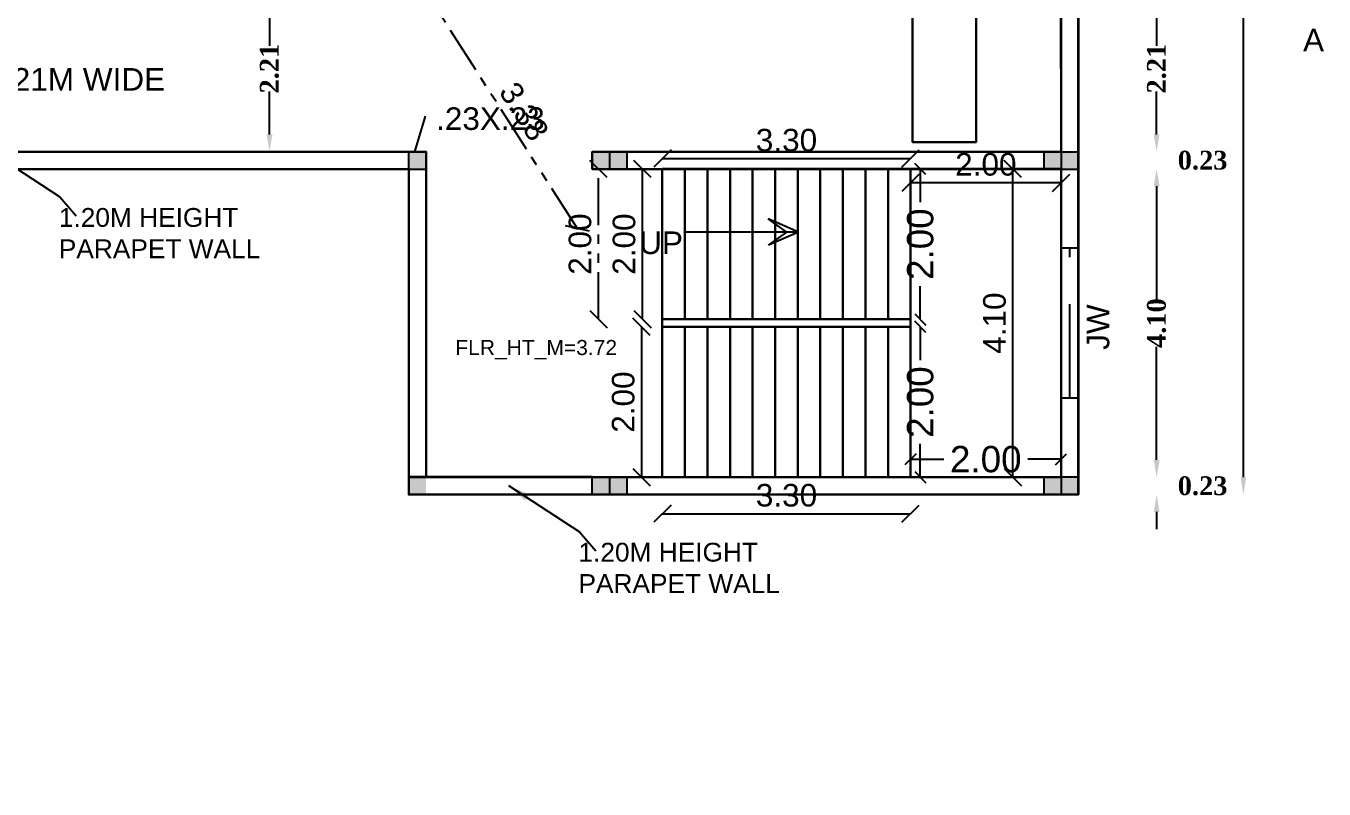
# Model space of a CAD drawing. Header units: metres. Extents: x 0 to 298, y 0 to 162.
# Drawn here: x 211.42 to 228.67, y 11.39 to 21.54 of the extents above; entities that cross this region are included whole.
import ezdxf

# ---------------------------------------------------------------- set-up
doc = ezdxf.new("R2010")
doc.units = ezdxf.units.M
doc.header["$MEASUREMENT"] = 0
doc.linetypes.add('DASHED', pattern=[0.75, 0.5, -0.25])
doc.linetypes.add('PHANTOM2', pattern=[1.25, 0.625, -0.125, 0.125, -0.125, 0.125, -0.125])
for name, color, linetype, lineweight in [('BLK_1_FLR_2_BLT_UP_AREA', 4, 'Continuous', 30), ('BLK_1_FLR_2_EXIT_WIDTH_STAIR', 4, 'Continuous', 30), ('BLK_1_FLR_2_STAIR_3', 4, 'Continuous', 30), ('BLK_1_FLR_2_STAIR_3_FLIGHT_1', 4, 'Continuous', 30), ('BLK_1_FLR_2_STAIR_3_FLIGHT_2', 4, 'Continuous', 30), ('BLK_1_FLR_2_STAIR_3_LANDING_1', 4, 'Continuous', 30), ('BLK_1_LVL_2_BLDG_FOOT_PRINT', 4, 'Continuous', 30)]:
    doc.layers.add(name, color=color, linetype=linetype, lineweight=lineweight)
for name, color, linetype in [('BLK_1_FLR_2_CARPET_AREA', 10, 'Continuous'), ('BLK_1_FLR_3_DRINKING_WATER', 7, 'Continuous'), ('DIST_EXIT', 7, 'Continuous')]:
    doc.layers.add(name, color=color, linetype=linetype)
doc.layers.add('PATH_WAY', color=140, linetype='Continuous', plot=False)
doc.styles.add('arial', font='arial.ttf')
doc.styles.get("Standard").update_dxf_attribs({"font": 'arial.ttf', "height": 0.35})
doc.styles.add('working', font='timesbd.ttf', dxfattribs={"height": 0.25})
doc.dimstyles.new('CIVIL Mt.', dxfattribs={"dimscale": 0, "dimtxt": 0.23, "dimasz": 0.15, "dimexe": 0.18, "dimexo": 0.0625, "dimgap": 0.1, "dimtad": 0, "dimzin": 0, "dimdsep": 46, "dimtxsty": 'Standard', "dimblk": 'OBLIQUE', "dimcen": 0.09, "dimse1": 1, "dimse2": 1, "dimclrd": 253, "dimclrt": 4, "dimadec": 0, "dimazin": 0, "dimtfac": 1, "dimtofl": 0, "dimtmove": 1, "dimatfit": 1, "dimfxl": 0, "dimfrac": 2, "dimtolj": 1, "dimtzin": 0, "dimarcsym": 0})
doc.dimstyles.new('new model', dxfattribs={"dimtxt": 0.25, "dimasz": 0.23, "dimexe": 0.1, "dimexo": 0.1, "dimgap": 0, "dimtad": 0, "dimtoh": 1, "dimzin": 1, "dimdsep": 46, "dimtxsty": 'working', "dimcen": 0.09, "dimse1": 1, "dimse2": 1, "dimclrd": 8, "dimclre": 8, "dimclrt": 3, "dimadec": 1, "dimazin": 0, "dimtfac": 1, "dimtofl": 0, "dimtmove": 0, "dimatfit": 3, "dimfxl": 0, "dimtolj": 1, "dimtzin": 0, "dimlwd": -1, "dimlwe": -1, "dimarcsym": 0})
doc.dimstyles.new('OPEN SPACE', dxfattribs={"dimtxt": 0.3, "dimasz": 0.23, "dimexe": 0.1875, "dimexo": 0.0625, "dimgap": 0.09, "dimtad": 3, "dimzin": 0, "dimdsep": 46, "dimtxsty": 'arial', "dimblk": 'OBLIQUE', "dimcen": 0.09, "dimse1": 1, "dimse2": 1, "dimclrd": 6, "dimclre": 6, "dimclrt": 7, "dimadec": 0, "dimazin": 0, "dimtfac": 0.5, "dimtix": 1, "dimtmove": 0, "dimatfit": 3, "dimfxl": 0, "dimtolj": 1, "dimtzin": 0, "dimarcsym": 0})
doc.dimstyles.get("Standard").update_dxf_attribs({"dimtxt": 0.35, "dimasz": 0.3, "dimexe": 0.1, "dimexo": 0.06, "dimgap": 0.2, "dimtad": 2, "dimzin": 0, "dimdsep": 46, "dimtxsty": 'Standard', "dimcen": 0.09, "dimadec": 0, "dimazin": 0, "dimtfac": 1, "dimtofl": 0, "dimtmove": 0, "dimatfit": 3, "dimfxl": 0, "dimtolj": 1, "dimtzin": 0, "dimarcsym": 0})

# ---------------------------------------------------------------- blocks, each defined once
blk = doc.blocks.new('*D183')
at = {"color": 8}
for p, q in [((173.571, 9.293), (198.97, 9.293)), ((225.179, 9.293), (199.781, 9.293))]:
    blk.add_line(p, q, dxfattribs=at)
at = {"color": 8, "lineweight": 35}
for points in [[(173.571, 9.331), (173.571, 9.254), (173.341, 9.293)], [(225.179, 9.331), (225.179, 9.254), (225.409, 9.293)]]:
    blk.add_solid(points, dxfattribs=at)
at = {"layer": 'Defpoints', "color": 0, "lineweight": 35}
for p in [(225.409, 15.307), (173.341, 11.722), (173.341, 9.293)]:
    blk.add_point(p, dxfattribs=at)
at = {"color": 3, "insert": (199.375, 9.293), "char_height": 0.25, "attachment_point": 5, "style": 'working'}
blk.add_mtext('\\A1;52.07', dxfattribs=at)
blk = doc.blocks.new('*D189')
at = {"color": 8}
for p, q in [((216.738, 9.997), (220.648, 9.997)), ((225.179, 9.997), (221.269, 9.997))]:
    blk.add_line(p, q, dxfattribs=at)
at = {"color": 8, "lineweight": 35}
for points in [[(216.738, 10.036), (216.738, 9.959), (216.508, 9.997)], [(225.179, 10.036), (225.179, 9.959), (225.409, 9.997)]]:
    blk.add_solid(points, dxfattribs=at)
at = {"layer": 'Defpoints', "color": 0, "lineweight": 35}
for p in [(225.409, 15.307), (216.508, 14.225), (225.409, 9.997)]:
    blk.add_point(p, dxfattribs=at)
at = {"color": 3, "insert": (220.958, 9.997), "char_height": 0.25, "attachment_point": 5, "style": 'working'}
blk.add_mtext('\\A1;8.90', dxfattribs=at)
blk = doc.blocks.new('_Oblique')
at = {"color": 0, "linetype": 'ByBlock', "lineweight": -2}
blk.add_line((-0.5, -0.5), (0.5, 0.5), dxfattribs=at)
blk = doc.blocks.new('*D210')
at = {"color": 253, "lineweight": -2, "ltscale": 0.25}
for p, q in [((223.178, 15.776), (223.621, 15.776)), ((225.178, 15.776), (224.735, 15.776))]:
    blk.add_line(p, q, dxfattribs=at)
at = {"layer": 'Defpoints', "color": 0, "lineweight": 35, "ltscale": 0.25}
for p in [(223.178, 15.846), (225.178, 15.846), (225.178, 15.776)]:
    blk.add_point(p, dxfattribs=at)
at = {"color": 253, "lineweight": -2, "ltscale": 0.25, "xscale": 0.15, "yscale": 0.15, "zscale": 0.15, "rotation": 180}
blk.add_blockref('_Oblique', (223.178, 15.776), dxfattribs=at)
at = {"color": 253, "lineweight": -2, "ltscale": 0.25, "xscale": 0.15, "yscale": 0.15, "zscale": 0.15}
blk.add_blockref('_Oblique', (225.178, 15.776), dxfattribs=at)
at = {"color": 4, "ltscale": 0.25, "insert": (224.178, 15.776), "char_height": 0.35, "attachment_point": 5}
blk.add_mtext('\\A1;2.00', dxfattribs=at)
blk = doc.blocks.new('*D211')
at = {"color": 253, "lineweight": -2, "ltscale": 0.25}
for p, q in [((223.308, 19.637), (223.308, 19.194)), ((223.308, 17.637), (223.308, 18.08))]:
    blk.add_line(p, q, dxfattribs=at)
at = {"layer": 'Defpoints', "color": 0, "lineweight": 35, "ltscale": 0.25}
for p in [(223.178, 19.637), (223.308, 19.637), (223.178, 17.637)]:
    blk.add_point(p, dxfattribs=at)
at = {"color": 253, "lineweight": -2, "ltscale": 0.25, "xscale": 0.15, "yscale": 0.15, "zscale": 0.15}
for p, rotation in [((223.308, 19.637), 90), ((223.308, 17.637), 270)]:
    blk.add_blockref('_Oblique', p, dxfattribs=dict(at, rotation=rotation))
at = {"color": 4, "ltscale": 0.25, "insert": (223.308, 18.637), "char_height": 0.35, "attachment_point": 5, "rotation": 90}
blk.add_mtext('\\A1;2.00', dxfattribs=at)
blk = doc.blocks.new('*D212')
at = {"color": 253, "lineweight": -2, "ltscale": 0.25}
for p, q in [((223.308, 17.537), (223.308, 17.094)), ((223.308, 15.537), (223.308, 15.98))]:
    blk.add_line(p, q, dxfattribs=at)
at = {"layer": 'Defpoints', "color": 0, "lineweight": 35, "ltscale": 0.25}
for p in [(223.178, 17.537), (223.178, 15.537), (223.308, 15.537)]:
    blk.add_point(p, dxfattribs=at)
at = {"color": 253, "lineweight": -2, "ltscale": 0.25, "xscale": 0.15, "yscale": 0.15, "zscale": 0.15}
for p, rotation in [((223.308, 17.537), 90), ((223.308, 15.537), 270)]:
    blk.add_blockref('_Oblique', p, dxfattribs=dict(at, rotation=rotation))
at = {"color": 4, "ltscale": 0.25, "insert": (223.308, 16.537), "char_height": 0.35, "attachment_point": 5, "rotation": 90}
blk.add_mtext('\\A1;2.00', dxfattribs=at)
blk = doc.blocks.new('*D312')
at = {"color": 8}
for p, q in [((226.449, 21.847), (226.449, 21.277)), ((226.449, 20.097), (226.449, 20.667))]:
    blk.add_line(p, q, dxfattribs=at)
at = {"color": 8, "lineweight": 35}
for points in [[(226.411, 21.847), (226.488, 21.847), (226.449, 22.077)], [(226.411, 20.097), (226.488, 20.097), (226.449, 19.867)]]:
    blk.add_solid(points, dxfattribs=at)
at = {"layer": 'Defpoints', "color": 0, "lineweight": 35}
for p in [(223.978, 22.077), (224.949, 19.867), (226.449, 19.867)]:
    blk.add_point(p, dxfattribs=at)
at = {"color": 3, "insert": (226.449, 20.972), "char_height": 0.25, "attachment_point": 5, "rotation": 90, "style": 'working'}
blk.add_mtext('\\A1;2.21', dxfattribs=at)
blk = doc.blocks.new('*D313')
at = {"color": 8}
for p, q in [((226.449, 20.097), (226.449, 20.327)), ((226.449, 19.407), (226.449, 19.177))]:
    blk.add_line(p, q, dxfattribs=at)
at = {"color": 8, "lineweight": 35}
for points in [[(226.411, 20.097), (226.488, 20.097), (226.449, 19.867)], [(226.411, 19.407), (226.488, 19.407), (226.449, 19.637)]]:
    blk.add_solid(points, dxfattribs=at)
at = {"layer": 'Defpoints', "color": 0, "lineweight": 35}
for p in [(224.949, 19.867), (224.949, 19.637), (226.449, 19.637)]:
    blk.add_point(p, dxfattribs=at)
at = {"color": 3, "insert": (227.06, 19.752), "char_height": 0.25, "attachment_point": 5, "style": 'working'}
blk.add_mtext('\\A1;0.23', dxfattribs=at)
blk = doc.blocks.new('*D314')
at = {"color": 8}
for p, q in [((226.449, 19.407), (226.449, 17.899)), ((226.449, 15.767), (226.449, 17.274))]:
    blk.add_line(p, q, dxfattribs=at)
at = {"color": 8, "lineweight": 35}
for points in [[(226.411, 19.407), (226.488, 19.407), (226.449, 19.637)], [(226.411, 15.767), (226.488, 15.767), (226.449, 15.537)]]:
    blk.add_solid(points, dxfattribs=at)
at = {"layer": 'Defpoints', "color": 0, "lineweight": 35}
for p in [(224.949, 19.637), (225.179, 15.537), (226.449, 15.537)]:
    blk.add_point(p, dxfattribs=at)
at = {"color": 3, "insert": (226.449, 17.587), "char_height": 0.25, "attachment_point": 5, "rotation": 90, "style": 'working'}
blk.add_mtext('\\A1;4.10', dxfattribs=at)
blk = doc.blocks.new('*D315')
at = {"color": 8}
for p, q in [((226.449, 15.767), (226.449, 15.997)), ((226.449, 15.077), (226.449, 14.847))]:
    blk.add_line(p, q, dxfattribs=at)
at = {"color": 8, "lineweight": 35}
for points in [[(226.411, 15.767), (226.488, 15.767), (226.449, 15.537)], [(226.411, 15.077), (226.488, 15.077), (226.449, 15.307)]]:
    blk.add_solid(points, dxfattribs=at)
at = {"layer": 'Defpoints', "color": 0, "lineweight": 35}
for p in [(225.179, 15.537), (224.949, 15.307), (226.449, 15.307)]:
    blk.add_point(p, dxfattribs=at)
at = {"color": 3, "insert": (227.06, 15.422), "char_height": 0.25, "attachment_point": 5, "style": 'working'}
blk.add_mtext('\\A1;0.23', dxfattribs=at)
blk = doc.blocks.new('*D213')
at = {"color": 8}
for p, q in [((227.602, 30.227), (227.602, 23.279)), ((227.602, 15.537), (227.602, 22.485))]:
    blk.add_line(p, q, dxfattribs=at)
at = {"color": 8, "lineweight": 35}
for points in [[(227.564, 30.227), (227.641, 30.227), (227.602, 30.457)], [(227.564, 15.537), (227.641, 15.537), (227.602, 15.307)]]:
    blk.add_solid(points, dxfattribs=at)
at = {"layer": 'Defpoints', "color": 0, "lineweight": 35}
for p in [(225.408, 30.457), (225.409, 15.307), (227.602, 15.307)]:
    blk.add_point(p, dxfattribs=at)
at = {"color": 3, "insert": (227.602, 22.882), "char_height": 0.25, "attachment_point": 5, "rotation": 90, "style": 'working'}
blk.add_mtext('\\A1;15.15', dxfattribs=at)
blk = doc.blocks.new('*D342')
at = {"layer": 'Defpoints', "color": 0, "lineweight": 35}
for p in [(216.926, 21.693), (216.926, 21.693), (218.747, 18.849)]:
    blk.add_point(p, dxfattribs=at)
at = {"layer": 'DIST_EXIT', "color": 7, "linetype": 'PHANTOM2', "lineweight": -2}
blk.add_line((218.747, 18.849), (216.926, 21.693), dxfattribs=at)
at = {"layer": 'DIST_EXIT', "color": 7, "lineweight": -2, "xscale": 0.23, "yscale": 0.23, "zscale": 0.23}
for p, rotation in [((216.926, 21.693), 122.6443413708677), ((218.747, 18.849), 302.6443413708677)]:
    blk.add_blockref('_Oblique', p, dxfattribs=dict(at, rotation=rotation))
at = {"layer": 'DIST_EXIT', "color": 7, "lineweight": 30, "insert": (218.041, 20.402), "char_height": 0.3, "attachment_point": 5, "rotation": 302.6443, "style": 'arial'}
blk.add_mtext('\\A1;3.38', dxfattribs=at)
blk = doc.blocks.new('*D391')
at = {"layer": 'BLK_1_FLR_2_EXIT_WIDTH_STAIR', "color": 1, "linetype": 'PHANTOM2', "lineweight": -2}
blk.add_line((219.03, 17.64), (219.03, 19.637), dxfattribs=at)
at = {"layer": 'Defpoints', "color": 0, "lineweight": 35}
for p in [(219.03, 19.637), (220.201, 19.637), (220.201, 17.64)]:
    blk.add_point(p, dxfattribs=at)
at = {"layer": 'BLK_1_FLR_2_EXIT_WIDTH_STAIR', "color": 1, "lineweight": -2, "xscale": 0.23, "yscale": 0.23, "zscale": 0.23}
for p, rotation in [((219.03, 19.637), 90), ((219.03, 17.64), 270)]:
    blk.add_blockref('_Oblique', p, dxfattribs=dict(at, rotation=rotation))
at = {"layer": 'BLK_1_FLR_2_EXIT_WIDTH_STAIR', "color": 1, "lineweight": 30, "insert": (218.786, 18.638), "char_height": 0.3, "attachment_point": 5, "rotation": 90, "style": 'arial'}
blk.add_mtext('\\A1;2.00', dxfattribs=at)
blk = doc.blocks.new('*D453')
at = {"layer": 'BLK_1_FLR_2_STAIR_3_LANDING_1', "color": 1, "lineweight": -2}
blk.add_line((224.538, 15.537), (224.538, 19.637), dxfattribs=at)
at = {"layer": 'Defpoints', "color": 0, "lineweight": 35}
for p in [(224.538, 19.637), (225.179, 19.637), (224.779, 15.537)]:
    blk.add_point(p, dxfattribs=at)
at = {"layer": 'BLK_1_FLR_2_STAIR_3_LANDING_1', "color": 1, "lineweight": -2, "xscale": 0.23, "yscale": 0.23, "zscale": 0.23}
for p, rotation in [((224.538, 19.637), 90), ((224.538, 15.537), 270)]:
    blk.add_blockref('_Oblique', p, dxfattribs=dict(at, rotation=rotation))
at = {"layer": 'BLK_1_FLR_2_STAIR_3_LANDING_1', "color": 1, "insert": (224.295, 17.587), "char_height": 0.3, "attachment_point": 5, "rotation": 90, "style": 'arial'}
blk.add_mtext('\\A1;4.10', dxfattribs=at)
blk = doc.blocks.new('*D454')
at = {"layer": 'BLK_1_FLR_2_STAIR_3_LANDING_1', "color": 2, "lineweight": -2}
blk.add_line((225.179, 19.454), (223.179, 19.454), dxfattribs=at)
at = {"layer": 'Defpoints', "color": 0, "lineweight": 35}
for p in [(223.179, 19.637), (225.179, 19.637), (223.179, 19.454)]:
    blk.add_point(p, dxfattribs=at)
at = {"layer": 'BLK_1_FLR_2_STAIR_3_LANDING_1', "color": 2, "lineweight": -2, "xscale": 0.23, "yscale": 0.23, "zscale": 0.23, "rotation": 180}
blk.add_blockref('_Oblique', (223.179, 19.454), dxfattribs=at)
at = {"layer": 'BLK_1_FLR_2_STAIR_3_LANDING_1', "color": 2, "lineweight": -2, "xscale": 0.23, "yscale": 0.23, "zscale": 0.23}
blk.add_blockref('_Oblique', (225.179, 19.454), dxfattribs=at)
at = {"layer": 'BLK_1_FLR_2_STAIR_3_LANDING_1', "color": 2, "insert": (224.179, 19.697), "char_height": 0.3, "attachment_point": 5, "style": 'arial'}
blk.add_mtext('\\A1;2.00', dxfattribs=at)
blk = doc.blocks.new('*D364')
at = {"layer": 'BLK_1_FLR_2_STAIR_3_FLIGHT_2', "color": 1, "linetype": 'Continuous', "lineweight": -2}
blk.add_line((219.879, 15.053), (223.179, 15.053), dxfattribs=at)
at = {"layer": 'Defpoints', "color": 0, "linetype": 'Continuous', "lineweight": 35}
for p in [(219.879, 15.204), (223.179, 15.053), (223.179, 14.304)]:
    blk.add_point(p, dxfattribs=at)
at = {"layer": 'BLK_1_FLR_2_STAIR_3_FLIGHT_2', "color": 1, "linetype": 'Continuous', "lineweight": -2, "xscale": 0.23, "yscale": 0.23, "zscale": 0.23, "rotation": 180}
blk.add_blockref('_Oblique', (219.879, 15.053), dxfattribs=at)
at = {"layer": 'BLK_1_FLR_2_STAIR_3_FLIGHT_2', "color": 1, "linetype": 'Continuous', "lineweight": -2, "xscale": 0.23, "yscale": 0.23, "zscale": 0.23}
blk.add_blockref('_Oblique', (223.179, 15.053), dxfattribs=at)
at = {"layer": 'BLK_1_FLR_2_STAIR_3_FLIGHT_2', "color": 1, "linetype": 'Continuous', "insert": (221.529, 15.296), "char_height": 0.3, "attachment_point": 5, "style": 'arial'}
blk.add_mtext('\\A1;3.30', dxfattribs=at)
blk = doc.blocks.new('*D455')
at = {"layer": 'BLK_1_FLR_2_STAIR_3_FLIGHT_1', "color": 1, "lineweight": -2}
blk.add_line((219.879, 19.776), (223.179, 19.776), dxfattribs=at)
at = {"layer": 'Defpoints', "color": 0, "lineweight": 35}
for p in [(223.179, 19.776), (219.879, 19.637), (223.179, 19.637)]:
    blk.add_point(p, dxfattribs=at)
at = {"layer": 'BLK_1_FLR_2_STAIR_3_FLIGHT_1', "color": 1, "lineweight": -2, "xscale": 0.23, "yscale": 0.23, "zscale": 0.23, "rotation": 180}
blk.add_blockref('_Oblique', (219.879, 19.776), dxfattribs=at)
at = {"layer": 'BLK_1_FLR_2_STAIR_3_FLIGHT_1', "color": 1, "lineweight": -2, "xscale": 0.23, "yscale": 0.23, "zscale": 0.23}
blk.add_blockref('_Oblique', (223.179, 19.776), dxfattribs=at)
at = {"layer": 'BLK_1_FLR_2_STAIR_3_FLIGHT_1', "color": 1, "insert": (221.529, 20.019), "char_height": 0.3, "attachment_point": 5, "style": 'arial'}
blk.add_mtext('\\A1;3.30', dxfattribs=at)
blk = doc.blocks.new('*D456')
at = {"layer": 'BLK_1_FLR_2_STAIR_3_FLIGHT_1', "color": 2, "lineweight": -2}
blk.add_line((219.614, 17.64), (219.614, 19.637), dxfattribs=at)
at = {"layer": 'Defpoints', "color": 0, "lineweight": 35}
for p in [(219.614, 19.637), (219.879, 19.637), (219.879, 17.64)]:
    blk.add_point(p, dxfattribs=at)
at = {"layer": 'BLK_1_FLR_2_STAIR_3_FLIGHT_1', "color": 2, "lineweight": -2, "xscale": 0.23, "yscale": 0.23, "zscale": 0.23}
for p, rotation in [((219.614, 19.637), 90), ((219.614, 17.64), 270)]:
    blk.add_blockref('_Oblique', p, dxfattribs=dict(at, rotation=rotation))
at = {"layer": 'BLK_1_FLR_2_STAIR_3_FLIGHT_1', "color": 2, "insert": (219.371, 18.638), "char_height": 0.3, "attachment_point": 5, "rotation": 90, "style": 'arial'}
blk.add_mtext('\\A1;2.00', dxfattribs=at)
blk = doc.blocks.new('*D457')
at = {"layer": 'BLK_1_FLR_2_STAIR_3_FLIGHT_2', "color": 2, "lineweight": -2}
blk.add_line((219.603, 17.537), (219.603, 15.537), dxfattribs=at)
at = {"layer": 'Defpoints', "color": 0, "lineweight": 35}
for p in [(219.879, 17.537), (219.603, 15.537), (219.879, 15.537)]:
    blk.add_point(p, dxfattribs=at)
at = {"layer": 'BLK_1_FLR_2_STAIR_3_FLIGHT_2', "color": 2, "lineweight": -2, "xscale": 0.23, "yscale": 0.23, "zscale": 0.23}
for p, rotation in [((219.603, 17.537), 90), ((219.603, 15.537), 270)]:
    blk.add_blockref('_Oblique', p, dxfattribs=dict(at, rotation=rotation))
at = {"layer": 'BLK_1_FLR_2_STAIR_3_FLIGHT_2', "color": 2, "insert": (219.36, 16.537), "char_height": 0.3, "attachment_point": 5, "rotation": 90, "style": 'arial'}
blk.add_mtext('\\A1;2.00', dxfattribs=at)
blk = doc.blocks.new('*D356')
at = {"layer": 'Defpoints', "color": 0, "lineweight": 35}
for p in [(214.657, 22.076), (214.747, 22.076), (214.747, 19.867)]:
    blk.add_point(p, dxfattribs=at)
at = {"layer": 'PATH_WAY', "color": 4}
for p, q in [((214.657, 21.846), (214.657, 21.277)), ((214.657, 20.097), (214.657, 20.667))]:
    blk.add_line(p, q, dxfattribs=at)
at = {"layer": 'PATH_WAY', "color": 4, "lineweight": 35}
for points in [[(214.619, 21.846), (214.696, 21.846), (214.657, 22.076)], [(214.619, 20.097), (214.696, 20.097), (214.657, 19.867)]]:
    blk.add_solid(points, dxfattribs=at)
at = {"layer": 'PATH_WAY', "color": 4, "lineweight": 30, "insert": (214.657, 20.972), "char_height": 0.25, "attachment_point": 5, "rotation": 90, "style": 'working'}
blk.add_mtext('\\A1;2.21', dxfattribs=at)

msp = doc.modelspace()

# ---------------------------------------------------------------- hatches: boundary and pattern name
at = {"ltscale": 0.25}
for points in [[(216.73818, 19.86661), (216.50818, 19.86661), (216.50818, 19.63661), (216.73818, 19.63661), (216.73818, 19.68661)], [(218.94818, 19.86661), (218.94818, 19.63661), (219.40818, 19.63661), (219.40818, 19.86661)], [(224.94866, 19.86661), (224.94866, 19.63661), (225.40866, 19.63661), (225.40866, 19.86661)], [(216.73818, 15.53692), (216.50818, 15.53692), (216.50818, 15.30692), (216.73818, 15.30692), (216.73818, 15.35692)], [(218.94818, 15.53692), (218.94818, 15.30692), (219.40818, 15.30692), (219.40818, 15.53692)], [(224.94866, 15.53692), (224.94866, 15.30692), (225.40866, 15.30692), (225.40866, 15.53692)]]:
    msp.add_hatch(color=256, dxfattribs=at).paths.add_polyline_path(points)

# ---------------------------------------------------------------- linework, layer by layer
for p, q in [((225.17772, 30.45661), (225.17872, 15.30692)), ((225.40774, 30.45661), (225.40774, 15.53692)), ((216.58818, 19.86661), (216.73004, 20.3413)), ((202.53938, 19.86684), (216.73818, 19.86684)), ((216.50818, 15.30692), (216.50818, 19.86661)), ((216.73818, 19.86684), (216.73818, 15.53692)), ((218.94818, 19.86661), (225.40866, 19.86661)), ((219.17818, 19.86661), (219.17818, 19.63661)), ((219.40818, 19.86661), (219.40818, 19.63661)), ((224.94866, 19.86661), (224.94866, 19.63661)), ((202.53938, 19.63661), (216.73787, 19.63661)), ((218.94818, 19.63661), (225.40866, 19.63661)), ((219.87863, 17.63692), (219.87863, 19.63692)), ((220.17863, 17.63692), (220.17863, 19.63692)), ((220.47863, 17.63692), (220.47863, 19.63692)), ((220.77863, 17.63692), (220.77863, 19.63692)), ((221.07863, 17.63692), (221.07863, 19.63692)), ((221.37863, 17.63692), (221.37863, 19.63692)), ((221.67863, 17.63692), (221.67863, 19.63692)), ((221.97863, 17.63692), (221.97863, 19.63692)), ((222.27863, 17.63692), (222.27863, 19.63692)), ((222.57863, 17.63692), (222.57863, 19.63692)), ((222.87863, 17.63692), (222.87863, 19.63692)), ((223.17843, 19.63692), (223.17843, 15.53692)), ((223.17843, 15.53661), (223.17843, 19.63661)), ((223.17843, 15.53661), (223.17843, 19.63661)), ((221.68696, 18.79524), (221.28501, 18.97392)), ((221.53435, 18.79524), (221.28501, 18.97392)), ((221.68696, 18.79524), (220.18682, 18.79524)), ((221.68696, 18.79524), (221.28842, 18.62525)), ((221.28842, 18.62525), (221.53435, 18.79524)), ((225.17843, 18.58912), (225.40843, 18.58912)), ((219.87863, 15.53692), (219.87863, 17.53692)), ((220.17863, 15.53692), (220.17863, 17.53692)), ((223.17843, 17.53661), (220.42843, 17.53661)), ((220.47863, 15.53692), (220.47863, 17.53692)), ((220.77863, 15.53692), (220.77863, 17.53692)), ((221.07863, 15.53692), (221.07863, 17.53692)), ((221.37863, 15.53692), (221.37863, 17.53692)), ((221.67863, 15.53692), (221.67863, 17.53692)), ((221.97863, 15.53692), (221.97863, 17.53692)), ((222.27863, 15.53692), (222.27863, 17.53692)), ((222.57863, 15.53692), (222.57863, 17.53692)), ((222.87863, 15.53692), (222.87863, 17.53692)), ((216.50818, 15.53692), (216.73818, 15.53692)), ((225.40866, 15.53692), (218.94818, 15.53692)), ((219.17818, 15.53692), (219.17818, 15.30692)), ((219.40818, 15.53692), (219.40818, 15.30692)), ((224.94866, 15.53692), (224.94866, 15.30692)), ((225.40866, 15.30692), (216.50818, 15.30692))]:
    msp.add_line(p, q, dxfattribs=at)
for p, q in [((218.94818, 19.63661), (218.94818, 19.86661)), ((218.94818, 15.30692), (218.94818, 15.53692))]:
    msp.add_line(p, q)
at = {"linetype": 'DASHED', "ltscale": 2.5}
msp.add_line((225.29343, 16.58912), (225.29343, 18.58912), dxfattribs=at)
at = {"lineweight": 35}
msp.add_line((218.94818, 15.53692), (216.50818, 15.53692), dxfattribs=at)
for points in [[(173.34144, 30.45661), (225.40774, 30.45661), (225.40866, 15.30692), (216.50818, 15.30692), (216.50818, 19.63661), (210.53938, 19.63661), (188.05566, 19.63661), (183.55774, 19.63661), (183.55774, 15.30661), (183.55774, 11.72161), (173.34144, 11.72161)], [(225.17843, 16.58912), (225.17843, 18.58912), (225.40843, 18.58912), (225.40843, 16.58912)], [(219.87853, 17.63975), (219.87853, 17.53975), (223.17843, 17.53975), (223.17843, 17.63975)]]:
    msp.add_lwpolyline(points, close=True)
at = {"layer": 'BLK_1_FLR_2_BLT_UP_AREA', "color": 26}
msp.add_lwpolyline([(173.34144, 11.72161), (183.55774, 11.72161), (183.55774, 19.63661), (216.50839, 19.63648), (216.50798, 15.30679), (225.4081, 15.30692), (225.40728, 30.45661), (173.34144, 30.45661)], close=True, dxfattribs=at)
at = {"layer": 'BLK_1_FLR_2_CARPET_AREA', "color": 15, "linetype": 'Continuous', "lineweight": 30}
msp.add_lwpolyline([(202.53937, 22.07661), (225.17772, 22.07661), (225.1784, 19.86661), (218.94817, 19.86661), (218.94817, 19.63661), (225.17842, 19.63702), (225.17894, 15.53692), (216.73817, 15.53692), (216.73817, 19.86684), (183.32772, 19.86661)], dxfattribs=at)
at = {"layer": 'BLK_1_FLR_2_STAIR_3', "color": 1, "linetype": 'Continuous'}
msp.add_lwpolyline([(225.17864, 19.63692), (219.87853, 19.63692), (219.87853, 15.53692), (225.17864, 15.53692)], close=True, dxfattribs=at)
at = {"layer": 'BLK_1_FLR_2_STAIR_3_FLIGHT_1', "color": 7}
for p, q in [((219.87853, 17.63975), (219.87853, 19.63692)), ((220.17854, 17.63975), (220.17854, 19.63692)), ((220.47855, 17.63975), (220.47855, 19.63692)), ((220.77856, 17.63975), (220.77856, 19.63692)), ((221.07857, 17.63975), (221.07857, 19.63692)), ((221.37858, 17.63975), (221.37858, 19.63692)), ((221.67859, 17.63975), (221.67859, 19.63692)), ((221.9786, 17.63692), (221.9786, 19.63408)), ((222.27861, 17.63692), (222.27861, 19.63408)), ((222.57862, 17.63975), (222.57862, 19.63692)), ((222.87863, 17.63975), (222.87863, 19.63692)), ((223.17864, 17.63975), (223.17864, 19.63692))]:
    msp.add_line(p, q, dxfattribs=at)
msp.add_lwpolyline([(219.87853, 17.63975), (223.17864, 17.63975), (223.17864, 19.63692), (219.87853, 19.63692)], close=True, dxfattribs=at)
at = {"layer": 'BLK_1_FLR_2_STAIR_3_FLIGHT_2', "color": 7}
for p, q in [((219.87853, 15.53692), (219.87853, 17.53692)), ((220.17854, 15.53975), (220.17854, 17.53975)), ((220.47855, 15.53975), (220.47855, 17.53975)), ((220.77856, 15.53975), (220.77856, 17.53975)), ((221.07857, 15.53975), (221.07857, 17.53975)), ((221.37858, 15.53975), (221.37858, 17.53975)), ((221.67859, 15.53975), (221.67859, 17.53975)), ((221.9786, 15.53692), (221.9786, 17.53692)), ((222.27861, 15.53692), (222.27861, 17.53692)), ((222.57862, 15.53975), (222.57862, 17.53975)), ((222.87863, 15.53975), (222.87863, 17.53975)), ((223.17864, 15.54259), (223.17864, 17.53975))]:
    msp.add_line(p, q, dxfattribs=at)
msp.add_lwpolyline([(219.87853, 17.53975), (223.17864, 17.53975), (223.17864, 15.53692), (219.87853, 15.53692)], close=True, dxfattribs=at)
at = {"layer": 'BLK_1_FLR_2_STAIR_3_LANDING_1', "color": 7}
msp.add_lwpolyline([(225.17864, 19.63692), (223.17864, 19.63692), (223.17864, 15.53692), (225.17864, 15.53692)], close=True, dxfattribs=at)
at = {"layer": 'BLK_1_FLR_3_DRINKING_WATER', "color": 7, "lineweight": 30}
msp.add_lwpolyline([(223.20572, 21.91165), (224.04873, 21.91165), (224.04873, 19.99569), (223.20572, 19.99569)], close=True, dxfattribs=at)
at = {"layer": 'BLK_1_LVL_2_BLDG_FOOT_PRINT', "color": 1}
msp.add_lwpolyline([(173.34144, 11.72161), (183.55774, 11.72161), (183.55774, 19.63661), (216.50834, 19.63668), (216.50803, 15.30699), (225.4082, 15.30692), (225.40728, 30.45661), (173.34144, 30.45661)], close=True, dxfattribs=at)

# ---------------------------------------------------------------- texts
at = {"ltscale": 0.25, "char_height": 0.3, "width": 341.4821849}
for s, insert, attachment_point in [('\\A1;A', (228.39562, 21.50109), 1), ('\\A1;CORRIDOR 2.21M WIDE', (208.49716, 20.9793), 1), ('\\A1;.23X.23', (216.87124, 20.45651), 1), ('\\A1;UP', (219.57088, 18.50156), 7)]:
    msp.add_mtext(s, dxfattribs=dict(at, insert=insert, attachment_point=attachment_point))
at = {"char_height": 0.25, "width": 5.652276, "attachment_point": 1}
for insert in [(211.85698, 19.11759), (218.76385, 14.6655)]:
    msp.add_mtext('1.20M HEIGHT \\PPARAPET WALL', dxfattribs=dict(at, insert=insert))
at = {"ltscale": 0.25, "insert": (225.82417, 17.2315), "char_height": 0.3, "width": 341.4821849, "attachment_point": 7, "rotation": 90}
msp.add_mtext('\\A1;JW', dxfattribs=at)
at = {"layer": 'BLK_1_FLR_2_STAIR_3', "color": 1, "linetype": 'Continuous', "insert": (218.20212, 17.3627), "char_height": 0.2, "width": 2.4, "attachment_point": 2}
msp.add_mtext('FLR_HT_M=3.72', dxfattribs=at)

# ---------------------------------------------------------------- dimensions: what is measured, and where the dimension line sits
for base, p1, p2, override, picture, middle in [((227.60231, 15.30692), (225.40774, 30.45661), (225.40866, 15.30692), {"dimpost": '\\X'}, '*D213', (227.60231, 22.88176)), ((226.44938, 19.86661), (223.97774, 22.07661), (224.94866, 19.86661), {"dimpost": '\\X', "dimtmove": 2}, '*D312', (226.44938, 20.97161)), ((226.44938, 19.63661), (224.94866, 19.86661), (224.94866, 19.63661), {"dimpost": '\\X', "dimtmove": 2}, '*D313', (227.05986, 19.75161)), ((226.44938, 15.53692), (224.94866, 19.63661), (225.1787, 15.53692), {"dimpost": '\\X', "dimtmove": 2}, '*D314', (226.44938, 17.58676)), ((226.44938, 15.30692), (225.1787, 15.53692), (224.94866, 15.30692), {"dimpost": '\\X', "dimtmove": 2}, '*D315', (227.05986, 15.42192))]:
    dim = msp.add_linear_dim(base=base, p1=p1, p2=p2, angle=90, dimstyle='new model', override=override)
    dim.commit()
    dim.dimension.update_dxf_attribs({"geometry": picture, "text_midpoint": middle})
at = {"ltscale": 0.25}
for p1, p2, distance, picture, middle in [((223.17843, 17.63661), (223.17843, 19.63661), -0.12985, '*D211', (223.30828, 18.63661)), ((223.17843, 17.53661), (223.17843, 15.53661), 0.12985, '*D212', (223.30828, 16.53661)), ((223.17843, 15.84559), (225.17843, 15.84559), -0.0691, '*D210', (224.17843, 15.77649))]:
    dim = msp.add_aligned_dim(p1=p1, p2=p2, distance=distance, dimstyle='CIVIL Mt.', override={"dimscale": 1}, dxfattribs=at)
    dim.commit()
    dim.dimension.update_dxf_attribs({"geometry": picture, "text_midpoint": middle})
for base, p1, p2, picture, middle in [((173.34144, 9.2927), (225.40866, 15.30692), (173.34144, 11.72161), '*D183', (199.37505, 9.2927)), ((225.40866, 9.99733), (216.50818, 14.22499), (225.40866, 15.30692), '*D189', (220.95842, 9.99733))]:
    dim = msp.add_linear_dim(base=base, p1=p1, p2=p2, dimstyle='new model', override={"dimpost": '\\X'})
    dim.commit()
    dim.dimension.update_dxf_attribs({"geometry": picture, "text_midpoint": middle})
at = {"layer": 'BLK_1_FLR_2_EXIT_WIDTH_STAIR', "color": 1, "lineweight": 30}
dim = msp.add_aligned_dim(p1=(220.20088, 17.63975), p2=(220.20088, 19.63692), distance=1.1713, dimstyle='OPEN SPACE', override={"dimpost": '\\X', "dimclrd": 1, "dimclrt": 1, "dimfxl": 0, "dimarcsym": 2}, dxfattribs=at)
dim.commit()
dim.dimension.update_dxf_attribs({"geometry": '*D391', "text_midpoint": (218.78641, 18.63833)})
at = {"layer": 'BLK_1_FLR_2_STAIR_3_FLIGHT_1', "color": 1}
dim = msp.add_linear_dim(base=(223.17864, 19.77608), p1=(219.87853, 19.63692), p2=(223.17864, 19.63692), angle=180, dimstyle='OPEN SPACE', override={"dimpost": '\\X', "dimclrd": 1, "dimclrt": 1}, dxfattribs=at)
dim.commit()
dim.dimension.update_dxf_attribs({"geometry": '*D455', "text_midpoint": (221.52859, 20.01936)})
at = {"layer": 'BLK_1_FLR_2_STAIR_3_FLIGHT_1', "color": 2}
dim = msp.add_aligned_dim(p1=(219.87853, 17.63975), p2=(219.87853, 19.63692), distance=0.26404, dimstyle='OPEN SPACE', override={"dimpost": '\\X', "dimclrd": 2, "dimclrt": 2}, dxfattribs=at)
dim.commit()
dim.dimension.update_dxf_attribs({"geometry": '*D456', "text_midpoint": (219.37132, 18.63833)})
at = {"layer": 'BLK_1_FLR_2_STAIR_3_FLIGHT_2', "color": 2}
dim = msp.add_aligned_dim(p1=(219.87853, 17.53692), p2=(219.87853, 15.53692), distance=-0.27558, dimstyle='OPEN SPACE', override={"dimpost": '\\X', "dimclrd": 2, "dimclrt": 2}, dxfattribs=at)
dim.commit()
dim.dimension.update_dxf_attribs({"geometry": '*D457', "text_midpoint": (219.35978, 16.53692)})
at = {"layer": 'BLK_1_FLR_2_STAIR_3_FLIGHT_2', "color": 1, "linetype": 'Continuous'}
dim = msp.add_linear_dim(base=(223.17864, 15.05251), p1=(219.87853, 15.20417), p2=(223.17864, 14.30417), angle=180, dimstyle='OPEN SPACE', override={"dimpost": '\\X', "dimclrd": 1, "dimclrt": 1}, dxfattribs=at)
dim.commit()
dim.dimension.update_dxf_attribs({"geometry": '*D364', "text_midpoint": (221.52859, 15.29579)})
at = {"layer": 'BLK_1_FLR_2_STAIR_3_LANDING_1', "color": 2}
dim = msp.add_linear_dim(base=(223.17864, 19.45404), p1=(225.17864, 19.63713), p2=(223.17864, 19.63692), angle=180, dimstyle='OPEN SPACE', override={"dimpost": '\\X', "dimclrd": 2, "dimclrt": 2}, dxfattribs=at)
dim.commit()
dim.dimension.update_dxf_attribs({"geometry": '*D454', "text_midpoint": (224.17864, 19.69721)})
at = {"layer": 'BLK_1_FLR_2_STAIR_3_LANDING_1', "color": 1}
dim = msp.add_linear_dim(base=(224.53829, 19.63692), p1=(224.77864, 15.53692), p2=(225.17864, 19.63692), angle=270, dimstyle='OPEN SPACE', override={"dimpost": '\\X', "dimclrd": 1, "dimclrt": 1}, dxfattribs=at)
dim.commit()
dim.dimension.update_dxf_attribs({"geometry": '*D453', "text_midpoint": (224.29512, 17.58692)})
at = {"layer": 'DIST_EXIT', "color": 7, "lineweight": 30}
dim = msp.add_aligned_dim(p1=(218.74733, 18.84911), p2=(216.92575, 21.69258), distance=0, dimstyle='OPEN SPACE', override={"dimpost": '\\X', "dimclrd": 7, "dimfxl": 0, "dimarcsym": 2}, dxfattribs=at)
dim.commit()
dim.dimension.update_dxf_attribs({"geometry": '*D342', "text_midpoint": (218.04139, 20.40207)})
at = {"layer": 'PATH_WAY', "color": 4, "lineweight": 30}
dim = msp.add_linear_dim(base=(214.65743, 22.07644), p1=(214.74728, 19.86667), p2=(214.74728, 22.07644), angle=90, dimstyle='new model', override={"dimpost": '\\X', "dimclrd": 4, "dimclrt": 4}, dxfattribs=at)
dim.commit()
dim.dimension.update_dxf_attribs({"geometry": '*D356', "text_midpoint": (214.65743, 20.97155)})

# ---------------------------------------------------------------- leaders
for points in [[(210.92529, 19.88176), (211.87006, 19.26484), (212.08772, 19.01205)], [(217.83217, 15.42967), (218.77693, 14.81275), (218.99459, 14.55996)]]:
    msp.add_leader(points, dimstyle='Standard', override={"dimscale": 0.1, "dimtxt": 3, "dimasz": 3, "dimexe": 1, "dimexo": 1, "dimgap": 1, "dimtad": 0, "dimtih": 0, "dimtoh": 0, "dimdec": 2, "dimzin": 8, "dimclrd": 8, "dimclre": 8, "dimclrt": 3, "dimtdec": 2, "dimfxlon": 1})

doc.saveas('drawing.dxf')
